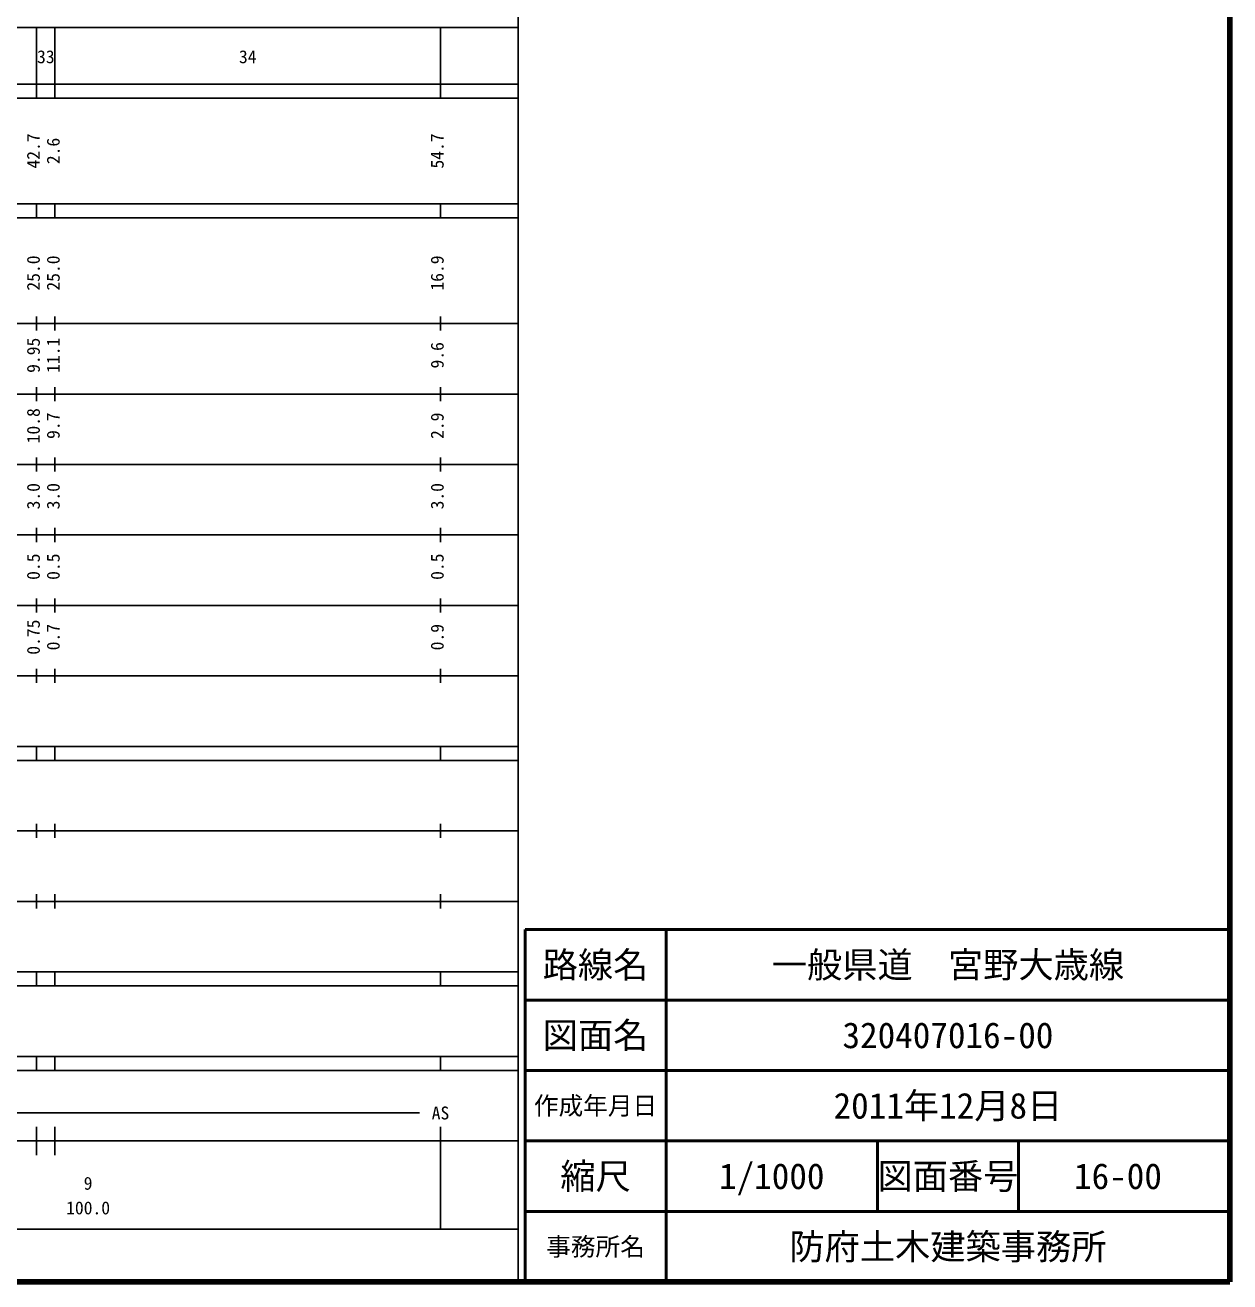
# Model space of a CAD drawing. Units: millimetres on the paper, enlarged 1000 times. Extents: x 40000 to 680000, y 20000 to 380000.
# Drawn here: x 509067 to 680000, y 20000 to 198357 of the extents above; entities that cross this region are included whole.
import ezdxf
from ezdxf.enums import TextEntityAlignment as Align

# ---------------------------------------------------------------- set-up
doc = ezdxf.new("R2010")
doc.units = ezdxf.units.MM
doc.header["$LTSCALE"] = 1000
for name, color, linetype, lineweight in [('M-TTL', 2, 'Continuous', 140), ('M-TTL-BAND', 7, 'Continuous', 25), ('M-TTL-FRAM', 2, 'Continuous', 50), ('M-TTL-LINE', 7, 'Continuous', 50)]:
    doc.layers.add(name, color=color, linetype=linetype, lineweight=lineweight)
doc.layers.add('M-TTL-TXT', color=7, linetype='Continuous')
doc.styles.add('ＭＳ ゴシック', font='')
doc.styles.get('ＭＳ ゴシック').set_extended_font_data('MS Gothic')

msp = doc.modelspace()

# ---------------------------------------------------------------- linework, layer by layer
at = {"layer": 'M-TTL'}
for p, q in [((680000, 20000), (680000, 380000)), ((40000, 20000), (680000, 20000))]:
    msp.add_line(p, q, dxfattribs=at)
at = {"layer": 'M-TTL-BAND'}
for p, q in [((579000, 20000), (579000, 370000)), ((68000, 198000), (579000, 198000)), ((510700, 188000), (510700, 198000)), ((513300, 188000), (513300, 198000)), ((568000, 188000), (568000, 198000)), ((40000, 190000), (579000, 190000)), ((40000, 188000), (579000, 188000)), ((40000, 173000), (579000, 173000)), ((510700, 171000), (510700, 173000)), ((513300, 171000), (513300, 173000)), ((568000, 171000), (568000, 173000)), ((40000, 171000), (579000, 171000)), ((510700, 155000), (510700, 157000)), ((513300, 155000), (513300, 157000)), ((568000, 155000), (568000, 157000)), ((40000, 156000), (579000, 156000)), ((510700, 145000), (510700, 147000)), ((513300, 145000), (513300, 147000)), ((568000, 145000), (568000, 147000)), ((46000, 146000), (579000, 146000)), ((52000, 136000), (579000, 136000)), ((510700, 135000), (510700, 137000)), ((513300, 135000), (513300, 137000)), ((568000, 135000), (568000, 137000)), ((510700, 125000), (510700, 127000)), ((513300, 125000), (513300, 127000)), ((568000, 125000), (568000, 127000)), ((46000, 126000), (579000, 126000)), ((52000, 116000), (579000, 116000)), ((510700, 115000), (510700, 117000)), ((513300, 115000), (513300, 117000)), ((568000, 115000), (568000, 117000)), ((46000, 106000), (579000, 106000)), ((510700, 105000), (510700, 107000)), ((513300, 105000), (513300, 107000)), ((568000, 105000), (568000, 107000)), ((40000, 96000), (579000, 96000)), ((510700, 94000), (510700, 96000)), ((513300, 94000), (513300, 96000)), ((568000, 94000), (568000, 96000)), ((40000, 94000), (579000, 94000)), ((49000, 84000), (579000, 84000)), ((510700, 83000), (510700, 85000)), ((513300, 83000), (513300, 85000)), ((568000, 83000), (568000, 85000)), ((510700, 73000), (510700, 75000)), ((513300, 73000), (513300, 75000)), ((568000, 73000), (568000, 75000)), ((40000, 74000), (579000, 74000)), ((40000, 64000), (579000, 64000)), ((510700, 62000), (510700, 64000)), ((513300, 62000), (513300, 64000)), ((568000, 62000), (568000, 64000)), ((40000, 62000), (579000, 62000)), ((40000, 52000), (579000, 52000)), ((510700, 50000), (510700, 52000)), ((513300, 50000), (513300, 52000)), ((568000, 50000), (568000, 52000)), ((40000, 50000), (579000, 50000)), ((71000, 44000), (565000, 44000)), ((510700, 38000), (510700, 42000)), ((513300, 38000), (513300, 42000)), ((568000, 27500), (568000, 42000)), ((40000, 40000), (579000, 40000)), ((68000, 27500), (579000, 27500))]:
    msp.add_line(p, q, dxfattribs=at)
at = {"layer": 'M-TTL-FRAM'}
for p, q in [((680000, 70000), (580000, 70000)), ((580000, 70000), (580000, 20000))]:
    msp.add_line(p, q, dxfattribs=at)
at = {"layer": 'M-TTL-LINE'}
for p, q in [((600000, 70000), (600000, 20000)), ((680000, 60000), (580000, 60000)), ((680000, 50000), (580000, 50000)), ((680000, 40000), (580000, 40000)), ((630000, 40000), (630000, 30000)), ((650000, 40000), (650000, 30000)), ((680000, 30000), (580000, 30000))]:
    msp.add_line(p, q, dxfattribs=at)

# ---------------------------------------------------------------- texts
at = {"layer": 'M-TTL-BAND', "style": 'ＭＳ ゴシック'}
for s, p in [('33', (512000, 192405)), ('34', (540650, 192405)), ('AS', (568000, 42500)), ('9', (518000, 32523)), ('100.0', (518000, 29033))]:
    msp.add_text(s, height=1833, dxfattribs=at).set_placement(p, align=Align.BOTTOM_CENTER)
for s, p in [('42.7', (511700, 180500)), ('2.6', (514518, 180500)), ('54.7', (569000, 180500)), ('25.0', (511700, 163174)), ('25.0', (514518, 163174)), ('16.9', (569000, 163174)), ('9.95', (511700, 151500)), ('11.1', (514518, 151500)), ('9.6', (569000, 151500)), ('10.8', (511700, 141500)), ('9.7', (514518, 141500)), ('2.9', (569000, 141500)), ('3.0', (511700, 131500)), ('3.0', (514518, 131500)), ('3.0', (569000, 131500)), ('0.5', (511700, 121500)), ('0.5', (514518, 121500)), ('0.5', (569000, 121500)), ('0.75', (511700, 111500)), ('0.7', (514518, 111500)), ('0.9', (569000, 111500))]:
    msp.add_text(s, height=1833, rotation=90, dxfattribs=at).set_placement(p, align=Align.BOTTOM_CENTER)
at = {"layer": 'M-TTL-TXT', "style": 'ＭＳ ゴシック'}
for s, height, p in [('路線名', 3666, (590000, 65000)), ('一般県道\u3000宮野大歳線', 3666, (640000, 65000)), ('図面名', 3666, (590000, 55000)), ('320407016-00', 3666, (640000, 55000)), ('作成年月日', 2566, (590000, 45000)), ('2011年12月8日', 3666, (640000, 45000)), ('縮尺', 3666, (590000, 35000)), ('1/1000', 3666, (615000, 35000)), ('図面番号', 3666, (640000, 35000)), ('16-00', 3666, (664125, 35000)), ('防府土木建築事務所', 3666, (640000, 25000)), ('事務所名', 2566, (590000, 25000))]:
    msp.add_text(s, height=height, dxfattribs=at).set_placement(p, align=Align.MIDDLE_CENTER)

doc.saveas('drawing.dxf')
